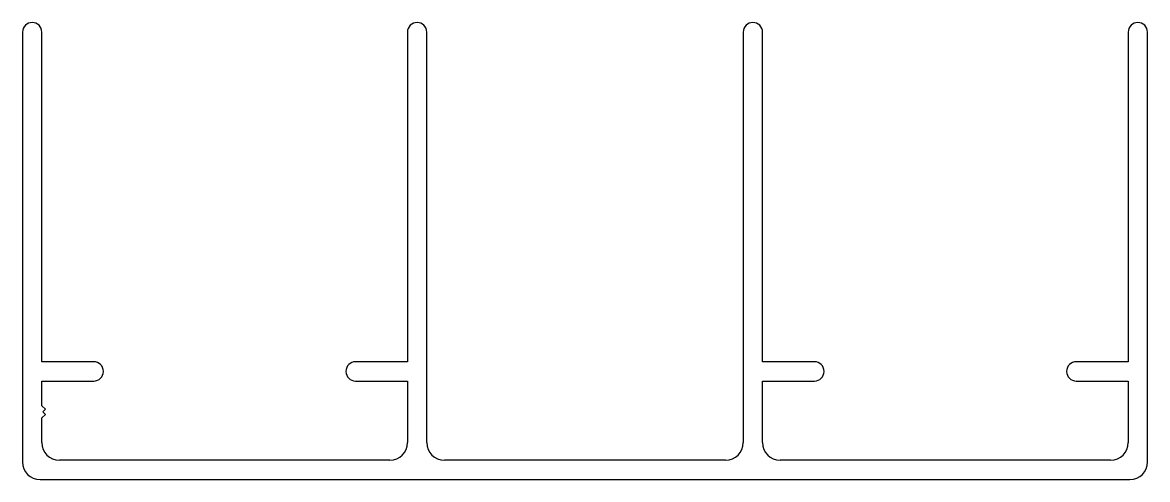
# Model space of a CAD drawing. Extents: x 2258.2 to 2322.2, y 1543.5 to 1569.5.
import ezdxf

# ---------------------------------------------------------------- set-up
doc = ezdxf.new("R2010")
doc.units = 0
doc.layers.get('0').update_dxf_attribs({"linetype": 'CONTINUOUS'})

msp = doc.modelspace()

# ---------------------------------------------------------------- linework, layer by layer
for p, q in [((2258.238, 1568.909), (2258.238, 1544.459)), ((2259.338, 1550.159), (2259.338, 1568.909)), ((2280.138, 1568.909), (2280.138, 1550.159)), ((2281.238, 1545.559), (2281.238, 1568.909)), ((2299.238, 1568.909), (2299.238, 1545.559)), ((2300.338, 1550.159), (2300.338, 1568.909)), ((2321.138, 1568.909), (2321.138, 1550.159)), ((2322.238, 1544.459), (2322.238, 1568.909)), ((2262.288, 1550.159), (2259.338, 1550.159)), ((2280.138, 1550.159), (2277.188, 1550.159)), ((2303.288, 1550.159), (2300.338, 1550.159)), ((2321.138, 1550.159), (2318.188, 1550.159)), ((2259.338, 1547.659), (2259.338, 1549.059)), ((2259.338, 1549.059), (2262.288, 1549.059)), ((2277.188, 1549.059), (2280.138, 1549.059)), ((2280.138, 1549.059), (2280.138, 1545.559)), ((2300.338, 1545.559), (2300.338, 1549.059)), ((2300.338, 1549.059), (2303.288, 1549.059)), ((2318.188, 1549.059), (2321.138, 1549.059)), ((2321.138, 1549.059), (2321.138, 1545.559)), ((2259.538, 1547.459), (2259.338, 1547.659)), ((2259.338, 1546.959), (2259.538, 1547.159)), ((2259.338, 1545.559), (2259.338, 1546.959)), ((2259.388, 1547.309), (2259.538, 1547.459)), ((2259.538, 1547.159), (2259.388, 1547.309)), ((2279.138, 1544.559), (2260.338, 1544.559)), ((2298.238, 1544.559), (2282.238, 1544.559)), ((2320.138, 1544.559), (2301.338, 1544.559)), ((2259.238, 1543.459), (2321.238, 1543.459))]:
    msp.add_line(p, q)
for centre, radius, start, end in [((2258.788, 1568.909), 0.55, 90, 180), ((2258.788, 1568.909), 0.55, 0, 90), ((2280.688, 1568.909), 0.55, 90, 180), ((2280.688, 1568.909), 0.55, 0, 90), ((2299.788, 1568.909), 0.55, 90, 180), ((2299.788, 1568.909), 0.55, 360, 90), ((2321.688, 1568.909), 0.55, 90, 180), ((2321.688, 1568.909), 0.55, 0, 90), ((2262.288, 1549.609), 0.55, 0, 90), ((2277.188, 1549.609), 0.55, 90, 180), ((2303.288, 1549.609), 0.55, 360, 90), ((2318.188, 1549.609), 0.55, 90, 180), ((2262.288, 1549.609), 0.55, 270, 0), ((2277.188, 1549.609), 0.55, 180, 270), ((2303.288, 1549.609), 0.55, 270, 0), ((2318.188, 1549.609), 0.55, 180, 270), ((2260.338, 1545.559), 1, 180, 270), ((2279.138, 1545.559), 1, 270, 0), ((2282.238, 1545.559), 1, 180, 270), ((2298.238, 1545.559), 1, 270, 0), ((2301.338, 1545.559), 1, 180, 270), ((2320.138, 1545.559), 1, 270, 0), ((2259.238, 1544.459), 1, 180, 270), ((2321.238, 1544.459), 1, 270, 0)]:
    msp.add_arc(centre, radius, start, end)

doc.saveas('drawing.dxf')
